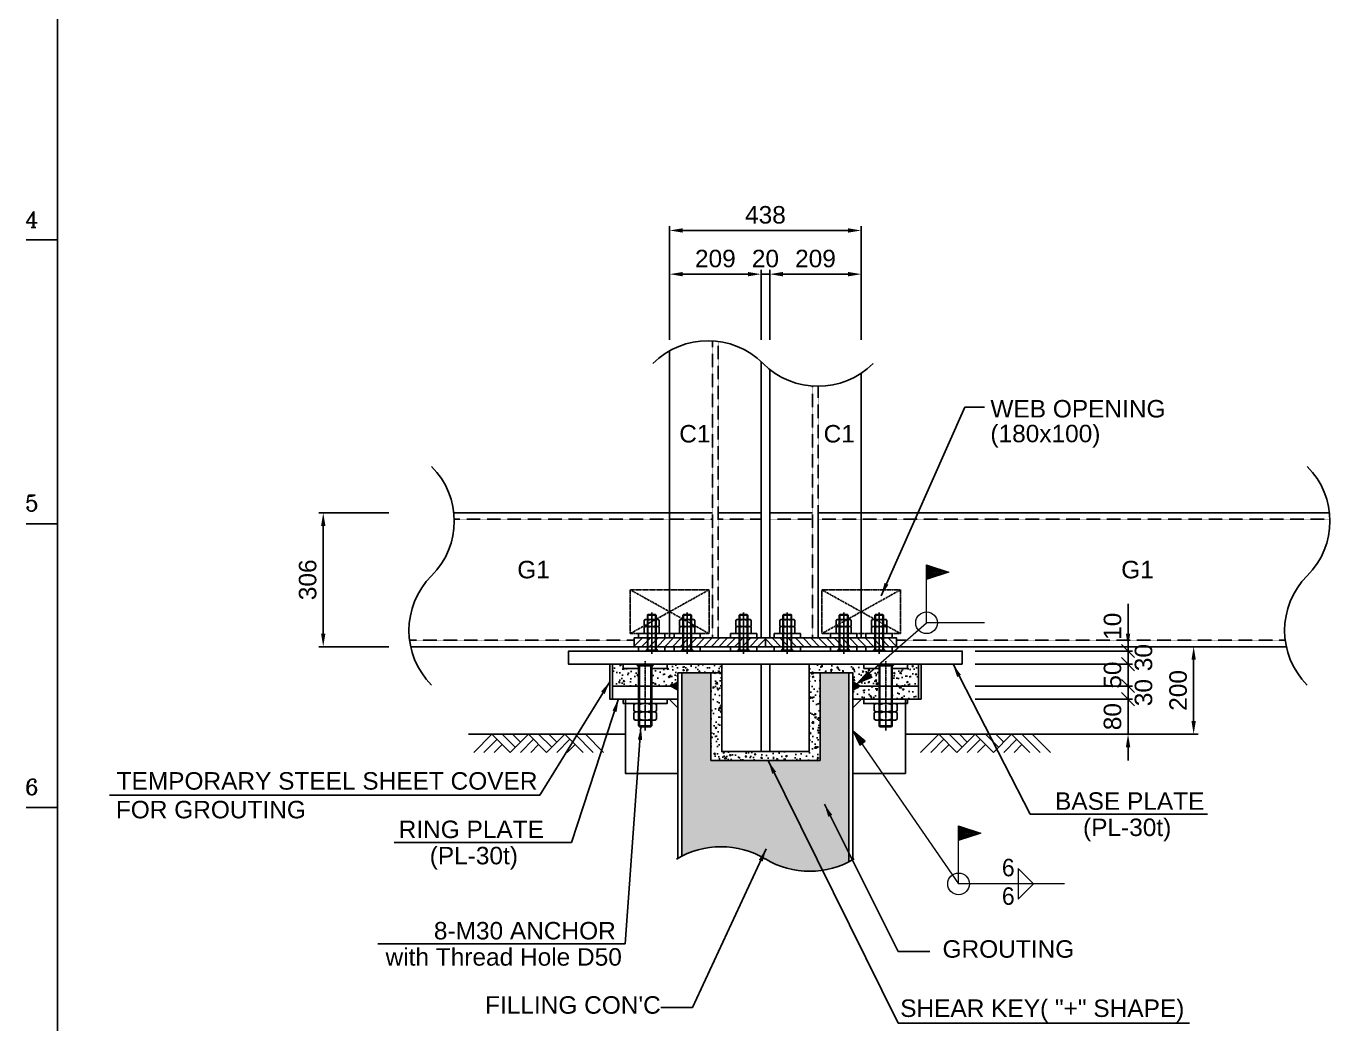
# Model space of a CAD drawing. Header units: millimetres. Extents: x 376548 to 485787, y -156716 to -17718.
# Drawn here: x 388996 to 391977, y -76785 to -74503 of the extents above; entities that cross this region are included whole.
import ezdxf
from ezdxf.enums import TextEntityAlignment as Align

# ---------------------------------------------------------------- set-up
doc = ezdxf.new("R2010")
doc.units = ezdxf.units.MM
doc.header["$LTSCALE"] = 2
doc.linetypes.add('CENTER', pattern=[2, 1.25, -0.25, 0.25, -0.25])
doc.linetypes.add('HIDDEN', pattern=[0.375, 0.25, -0.125])
doc.layers.get('Defpoints').update_dxf_attribs({"color": 250})
for name, color, linetype in [('C_CEN', 1, 'CENTER'), ('C_COLUMN-01', 2, 'Continuous'), ('C_GIRDER', 2, 'Continuous'), ('C_HAT', 253, 'Continuous'), ('C_TEXT_01', 2, 'Continuous'), ('CONC', 3, 'Continuous'), ('DIM', 1, 'Continuous'), ('DIM-SCALE', 7, 'Continuous'), ('PLATE', 2, 'Continuous'), ('TAN-TIT', 30, 'Continuous'), ('나사산', 1, 'Continuous'), ('중심선', 1, 'CENTER')]:
    doc.layers.add(name, color=color, linetype=linetype)
for name, color, linetype, lineweight in [('Level 1', 7, 'Continuous', 0), ('Level 3', 7, 'Continuous', 0), ('Level 6', 7, 'Continuous', 0), ('Level 7', 7, 'Continuous', 0)]:
    doc.layers.add(name, color=color, linetype=linetype, lineweight=lineweight)
doc.styles.add('Arial', font='arial.ttf')
doc.styles.add('COM', font='COMPLEX', dxfattribs={"height": 5})
doc.styles.add('돋움', font='')
doc.styles.get('돋움').set_extended_font_data('Dotum')
doc.dimstyles.new('일반도면_0010', dxfattribs={"dimtxt": 40, "dimasz": 30, "dimexe": 10, "dimexo": 50, "dimgap": 15, "dimtad": 1, "dimdec": 0, "dimzin": 0, "dimdsep": 46, "dimtxsty": 'Arial', "dimcen": -50, "dimclrd": 7, "dimclre": 7, "dimclrt": 2, "dimadec": 8, "dimazin": 0, "dimtfac": 1, "dimtdec": 0, "dimtix": 1, "dimtmove": 2, "dimatfit": 3, "dimfxl": 1, "dimtolj": 1, "dimtzin": 0, "dimarcsym": 0})

# ---------------------------------------------------------------- blocks, each defined once
blk = doc.blocks.new('*D117')
at = {"layer": 'Defpoints', "color": 0, "transparency": 16777216}
for p in [(389675.2, -75616.6), (389875.2, -75616.6), (389875.2, -75922.6)]:
    blk.add_point(p, dxfattribs=at)
at = {"layer": 'DIM-SCALE', "color": 7, "lineweight": -2, "transparency": 16777216}
for p, q in [((389825.2, -75616.6), (389665.2, -75616.6)), ((389675.2, -75892.6), (389675.2, -75646.6)), ((389825.2, -75922.6), (389665.2, -75922.6))]:
    blk.add_line(p, q, dxfattribs=at)
at = {"layer": 'DIM-SCALE', "color": 7, "transparency": 16777216}
for points in [[(389670.2, -75646.6), (389680.2, -75646.6), (389675.2, -75616.6)], [(389670.2, -75892.6), (389680.2, -75892.6), (389675.2, -75922.6)]]:
    blk.add_solid(points, dxfattribs=at)
at = {"layer": 'DIM-SCALE', "color": 2, "transparency": 16777216, "insert": (389639.7, -75769.6), "char_height": 40, "attachment_point": 5, "rotation": 90, "style": 'Arial'}
blk.add_mtext('\\A1;306', dxfattribs=at)
blk = doc.blocks.new('*D118')
at = {"layer": 'Defpoints', "color": 0, "transparency": 16777216}
for p in [(390676.4, -75070.5), (390467.4, -75270.5), (390676.4, -75270.5)]:
    blk.add_point(p, dxfattribs=at)
at = {"layer": 'DIM-SCALE', "color": 7, "lineweight": -2, "transparency": 16777216}
for p, q in [((390467.4, -75220.5), (390467.4, -75060.5)), ((390497.4, -75070.5), (390646.4, -75070.5)), ((390676.4, -75220.5), (390676.4, -75060.5))]:
    blk.add_line(p, q, dxfattribs=at)
at = {"layer": 'DIM-SCALE', "color": 7, "transparency": 16777216}
for points in [[(390497.4, -75065.5), (390497.4, -75075.5), (390467.4, -75070.5)], [(390646.4, -75065.5), (390646.4, -75075.5), (390676.4, -75070.5)]]:
    blk.add_solid(points, dxfattribs=at)
at = {"layer": 'DIM-SCALE', "color": 2, "transparency": 16777216, "insert": (390571.9, -75035), "char_height": 40, "attachment_point": 5, "style": 'Arial'}
blk.add_mtext('\\A1;209', dxfattribs=at)
blk = doc.blocks.new('*D119')
at = {"layer": 'Defpoints', "color": 0, "transparency": 16777216}
for p in [(390696.4, -75070.5), (390676.4, -75270.5), (390696.4, -75270.5)]:
    blk.add_point(p, dxfattribs=at)
at = {"layer": 'DIM-SCALE', "color": 7, "lineweight": -2, "transparency": 16777216}
for p, q in [((390646.4, -75070.5), (390616.4, -75070.5)), ((390676.4, -75220.5), (390676.4, -75060.5)), ((390676.4, -75070.5), (390696.4, -75070.5)), ((390696.4, -75220.5), (390696.4, -75060.5)), ((390726.4, -75070.5), (390756.4, -75070.5))]:
    blk.add_line(p, q, dxfattribs=at)
at = {"layer": 'DIM-SCALE', "color": 7, "transparency": 16777216}
for points in [[(390646.4, -75065.5), (390646.4, -75075.5), (390676.4, -75070.5)], [(390726.4, -75065.5), (390726.4, -75075.5), (390696.4, -75070.5)]]:
    blk.add_solid(points, dxfattribs=at)
at = {"layer": 'DIM-SCALE', "color": 2, "transparency": 16777216, "insert": (390686.4, -75035), "char_height": 40, "attachment_point": 5, "style": 'Arial'}
blk.add_mtext('\\A1;20', dxfattribs=at)
blk = doc.blocks.new('*D120')
at = {"layer": 'Defpoints', "color": 0, "transparency": 16777216}
for p in [(390905.4, -75070.5), (390696.4, -75270.5), (390905.4, -75270.5)]:
    blk.add_point(p, dxfattribs=at)
at = {"layer": 'DIM-SCALE', "color": 7, "lineweight": -2, "transparency": 16777216}
for p, q in [((390696.4, -75220.5), (390696.4, -75060.5)), ((390726.4, -75070.5), (390875.4, -75070.5)), ((390905.4, -75220.5), (390905.4, -75060.5))]:
    blk.add_line(p, q, dxfattribs=at)
at = {"layer": 'DIM-SCALE', "color": 7, "transparency": 16777216}
for points in [[(390726.4, -75065.5), (390726.4, -75075.5), (390696.4, -75070.5)], [(390875.4, -75065.5), (390875.4, -75075.5), (390905.4, -75070.5)]]:
    blk.add_solid(points, dxfattribs=at)
at = {"layer": 'DIM-SCALE', "color": 2, "transparency": 16777216, "insert": (390800.9, -75035), "char_height": 40, "attachment_point": 5, "style": 'Arial'}
blk.add_mtext('\\A1;209', dxfattribs=at)
blk = doc.blocks.new('*D121')
at = {"layer": 'Defpoints', "color": 0, "transparency": 16777216}
for p in [(390905.4, -74970.5), (390467.4, -75270.5), (390905.4, -75270.5)]:
    blk.add_point(p, dxfattribs=at)
at = {"layer": 'DIM-SCALE', "color": 7, "lineweight": -2, "transparency": 16777216}
for p, q in [((390467.4, -75220.5), (390467.4, -74960.5)), ((390497.4, -74970.5), (390875.4, -74970.5)), ((390905.4, -75220.5), (390905.4, -74960.5))]:
    blk.add_line(p, q, dxfattribs=at)
at = {"layer": 'DIM-SCALE', "color": 7, "transparency": 16777216}
for points in [[(390497.4, -74965.5), (390497.4, -74975.5), (390467.4, -74970.5)], [(390875.4, -74965.5), (390875.4, -74975.5), (390905.4, -74970.5)]]:
    blk.add_solid(points, dxfattribs=at)
at = {"layer": 'DIM-SCALE', "color": 2, "transparency": 16777216, "insert": (390686.4, -74935), "char_height": 40, "attachment_point": 5, "style": 'Arial'}
blk.add_mtext('\\A1;438', dxfattribs=at)
blk = doc.blocks.new('A$C25214C55')
at = {"layer": 'DIM'}
for p, q in [((223.5, -125), (348.5, 0)), ((294.2, -125), (419.2, 0)), ((364.9, -125), (489.9, 0)), ((473.5, -125), (419.2, -70.7)), ((544.2, -125), (454.5, -35.4)), ((614.9, -125), (489.9, 0)), ((544.2, -54.3), (598.5, 0)), ((579.5, -89.6), (669.2, 0)), ((614.9, -125), (739.9, 0)), ((723.5, -125), (669.2, -70.7)), ((794.2, -125), (704.5, -35.4)), ((864.9, -125), (739.9, 0)), ((794.2, -54.3), (848.5, 0)), ((829.5, -89.6), (919.2, 0)), ((864.9, -125), (989.9, 0)), ((973.5, -125), (919.2, -70.7)), ((1044.2, -125), (954.5, -35.4)), ((1114.9, -125), (989.9, 0))]:
    blk.add_line(p, q, dxfattribs=at)
blk = doc.blocks.new('_DatumFilled')
at = {"color": 0, "linetype": 'ByBlock'}
blk.add_solid([(0, 0.58), (-1, 0), (0, -0.58)], dxfattribs=at)
blk = doc.blocks.new('L6')
at = {"color": 2, "linetype": 'Continuous', "lineweight": 0, "flags": 128}
blk.add_lwpolyline([(0, 0), (-0.00516, 0.00113), (-0.00516, -0.00113), (0, 0), (-0.00502, 0.00092), (-0.00502, -0.00092), (-0.00057, 0), (-0.00488, 0.00071), (-0.00495, -0.00071), (-0.00113, 0), (-0.00474, 0.00057), (-0.00481, -0.00049), (-0.00191, 0), (-0.0046, 0.00035), (-0.00467, -0.00028), (-0.00262, 0.00007), (-0.00445, 0.00021), (-0.0046, -0.00014), (-0.00346, 0), (-0.00438, 0.00007)], dxfattribs=at)
blk = doc.blocks.new('_Oblique')
at = {"color": 0, "linetype": 'ByBlock', "lineweight": -2}
blk.add_line((-0.5, -0.5), (0.5, 0.5), dxfattribs=at)
blk = doc.blocks.new('*D122')
at = {"layer": 'Defpoints', "color": 0, "transparency": 16777216}
for p in [(391115.7, -75932.6), (391515.7, -75932.6), (391115.7, -75962.6)]:
    blk.add_point(p, dxfattribs=at)
at = {"layer": 'DIM-SCALE', "color": 7, "lineweight": -2, "transparency": 16777216}
for p, q in [((391515.7, -75932.6), (391515.7, -75902.6)), ((391165.7, -75932.6), (391525.7, -75932.6)), ((391515.7, -75962.6), (391515.7, -75932.6)), ((391165.7, -75962.6), (391525.7, -75962.6)), ((391515.7, -75962.6), (391515.7, -75992.6))]:
    blk.add_line(p, q, dxfattribs=at)
at = {"layer": 'DIM-SCALE', "color": 7, "lineweight": -2, "transparency": 16777216, "xscale": 30, "yscale": 30, "zscale": 30}
for p, rotation in [((391515.7, -75932.6), 270), ((391515.7, -75962.6), 90)]:
    blk.add_blockref('_Oblique', p, dxfattribs=dict(at, rotation=rotation))
at = {"layer": 'DIM-SCALE', "color": 2, "transparency": 16777216, "char_height": 40, "attachment_point": 5, "rotation": 90, "style": 'Arial'}
for s, insert in [('\\A1;30', (391551.2, -75947.6)), ('\\A1;', (391480.7, -75947.6))]:
    blk.add_mtext(s, dxfattribs=dict(at, insert=insert))
blk = doc.blocks.new('*D123')
at = {"layer": 'Defpoints', "color": 0, "transparency": 16777216}
for p in [(391115.7, -76012.6), (391515.7, -76012.6), (391115.7, -76042.6)]:
    blk.add_point(p, dxfattribs=at)
at = {"layer": 'DIM-SCALE', "color": 7, "lineweight": -2, "transparency": 16777216}
for p, q in [((391515.7, -76012.6), (391515.7, -75982.6)), ((391165.7, -76012.6), (391525.7, -76012.6)), ((391515.7, -76042.6), (391515.7, -76012.6)), ((391165.7, -76042.6), (391525.7, -76042.6)), ((391515.7, -76042.6), (391515.7, -76072.6))]:
    blk.add_line(p, q, dxfattribs=at)
at = {"layer": 'DIM-SCALE', "color": 7, "lineweight": -2, "transparency": 16777216, "xscale": 30, "yscale": 30, "zscale": 30}
for p, rotation in [((391515.7, -76012.6), 270), ((391515.7, -76042.6), 90)]:
    blk.add_blockref('_Oblique', p, dxfattribs=dict(at, rotation=rotation))
at = {"layer": 'DIM-SCALE', "color": 2, "transparency": 16777216, "char_height": 40, "attachment_point": 5, "rotation": 90, "style": 'Arial'}
for s, insert in [('\\A1;30', (391551.2, -76027.6)), ('\\A1;', (391480.7, -76027.6))]:
    blk.add_mtext(s, dxfattribs=dict(at, insert=insert))
blk = doc.blocks.new('*D124')
at = {"layer": 'Defpoints', "color": 0, "transparency": 16777216}
for p in [(391115.7, -76042.6), (391115.7, -76122.6), (391515.7, -76122.6)]:
    blk.add_point(p, dxfattribs=at)
at = {"layer": 'DIM-SCALE', "color": 7, "lineweight": -2, "transparency": 16777216}
for p, q in [((391515.7, -76042.6), (391515.7, -76012.6)), ((391165.7, -76042.6), (391525.7, -76042.6)), ((391515.7, -76042.6), (391515.7, -76122.6)), ((391165.7, -76122.6), (391525.7, -76122.6)), ((391515.7, -76152.6), (391515.7, -76182.6))]:
    blk.add_line(p, q, dxfattribs=at)
at = {"layer": 'DIM-SCALE', "color": 7, "transparency": 16777216}
blk.add_solid([(391510.7, -76152.6), (391520.7, -76152.6), (391515.7, -76122.6)], dxfattribs=at)
at = {"layer": 'DIM-SCALE', "color": 7, "lineweight": -2, "transparency": 16777216, "xscale": 30, "yscale": 30, "zscale": 30, "rotation": 270}
blk.add_blockref('_Oblique', (391515.7, -76042.6), dxfattribs=at)
at = {"layer": 'DIM-SCALE', "color": 2, "transparency": 16777216, "insert": (391480.3, -76082.6), "char_height": 40, "attachment_point": 5, "rotation": 90, "style": 'Arial'}
blk.add_mtext('\\A1;80', dxfattribs=at)
blk = doc.blocks.new('*D125')
at = {"layer": 'Defpoints', "color": 0, "transparency": 16777216}
for p in [(391115.7, -75922.6), (391115.7, -75932.6), (391515.7, -75932.6)]:
    blk.add_point(p, dxfattribs=at)
at = {"layer": 'DIM-SCALE', "color": 7, "lineweight": -2, "transparency": 16777216}
for p, q in [((391515.7, -75892.6), (391515.7, -75862.6)), ((391165.7, -75922.6), (391525.7, -75922.6)), ((391165.7, -75932.6), (391525.7, -75932.6)), ((391515.7, -75922.6), (391515.7, -75932.6)), ((391515.7, -75932.6), (391515.7, -75962.6))]:
    blk.add_line(p, q, dxfattribs=at)
at = {"layer": 'DIM-SCALE', "color": 7, "transparency": 16777216}
blk.add_solid([(391510.7, -75892.6), (391520.7, -75892.6), (391515.7, -75922.6)], dxfattribs=at)
at = {"layer": 'DIM-SCALE', "color": 7, "lineweight": -2, "transparency": 16777216, "xscale": 30, "yscale": 30, "zscale": 30, "rotation": 90}
blk.add_blockref('_Oblique', (391515.7, -75932.6), dxfattribs=at)
at = {"layer": 'DIM-SCALE', "color": 2, "transparency": 16777216, "insert": (391480.3, -75875.9), "char_height": 40, "attachment_point": 5, "rotation": 90, "style": 'Arial'}
blk.add_mtext('\\A1;10', dxfattribs=at)
blk = doc.blocks.new('*D126')
at = {"layer": 'Defpoints', "color": 0, "transparency": 16777216}
for p in [(391115.7, -75962.6), (391115.7, -76012.6), (391515.7, -76012.6)]:
    blk.add_point(p, dxfattribs=at)
at = {"layer": 'DIM-SCALE', "color": 7, "lineweight": -2, "transparency": 16777216}
for p, q in [((391515.7, -75962.6), (391515.7, -75932.6)), ((391165.7, -75962.6), (391525.7, -75962.6)), ((391515.7, -75962.6), (391515.7, -76012.6)), ((391165.7, -76012.6), (391525.7, -76012.6)), ((391515.7, -76012.6), (391515.7, -76042.6))]:
    blk.add_line(p, q, dxfattribs=at)
at = {"layer": 'DIM-SCALE', "color": 7, "lineweight": -2, "transparency": 16777216, "xscale": 30, "yscale": 30, "zscale": 30}
for p, rotation in [((391515.7, -75962.6), 270), ((391515.7, -76012.6), 90)]:
    blk.add_blockref('_Oblique', p, dxfattribs=dict(at, rotation=rotation))
at = {"layer": 'DIM-SCALE', "color": 2, "transparency": 16777216, "insert": (391480.3, -75987.6), "char_height": 40, "attachment_point": 5, "rotation": 90, "style": 'Arial'}
blk.add_mtext('\\A1;50', dxfattribs=at)
blk = doc.blocks.new('*D127')
at = {"layer": 'Defpoints', "color": 0, "transparency": 16777216}
for p in [(391136.4, -75922.6), (391665.7, -75922.6), (391165.7, -76122.6)]:
    blk.add_point(p, dxfattribs=at)
at = {"layer": 'DIM-SCALE', "color": 7, "lineweight": -2, "transparency": 16777216}
for p, q in [((391186.4, -75922.6), (391675.7, -75922.6)), ((391665.7, -76092.6), (391665.7, -75952.6)), ((391215.7, -76122.6), (391675.7, -76122.6))]:
    blk.add_line(p, q, dxfattribs=at)
at = {"layer": 'DIM-SCALE', "color": 7, "transparency": 16777216}
for points in [[(391660.7, -75952.6), (391670.7, -75952.6), (391665.7, -75922.6)], [(391660.7, -76092.6), (391670.7, -76092.6), (391665.7, -76122.6)]]:
    blk.add_solid(points, dxfattribs=at)
at = {"layer": 'DIM-SCALE', "color": 2, "transparency": 16777216, "insert": (391630.3, -76022.6), "char_height": 40, "attachment_point": 5, "rotation": 90, "style": 'Arial'}
blk.add_mtext('\\A1;200', dxfattribs=at)
blk = doc.blocks.new('BOLT1')
for p, q in [((-17.3, -17.7), (-15, -16.4)), ((-17.3, -17.7), (-17.3, -31)), ((-15, -16.4), (15, -16.4)), ((-8.6, -5), (-10, -6.4)), ((10, -6.4), (-10, -6.4)), ((-10, -6.4), (-10, -86)), ((-8.7, -17.7), (-8.7, -31)), ((8.6, -5), (-8.6, -5)), ((10, -6.4), (8.6, -5)), ((8.7, -17.7), (8.7, -31)), ((10, -86), (10, -6.4)), ((15, -16.4), (17.3, -17.7)), ((17.3, -17.7), (17.3, -31)), ((-17.3, -31), (-15, -32.4)), ((-17.3, -33.7), (-15, -32.4)), ((-17.3, -33.7), (-17.3, -47)), ((-17.3, -47), (-15, -48.4)), ((-15, -32.4), (15, -32.4)), ((-15, -32.4), (15, -32.4)), ((-15, -48.4), (15, -48.4)), ((-8.7, -33.7), (-8.7, -47)), ((8.7, -33.7), (8.7, -47)), ((15, -32.4), (17.3, -31)), ((15, -32.4), (17.3, -33.7)), ((15, -48.4), (17.3, -47)), ((17.3, -33.7), (17.3, -47)), ((10, -86), (-10, -86)), ((-8.6, -88.4), (-10, -86)), ((8.6, -88.4), (-8.6, -88.4)), ((10, -86), (8.6, -88.4))]:
    blk.add_line(p, q)
at = {"color": 1}
for points in [[(-30, -48.4), (30, -48.4), (30, -58.4), (-30, -58.4)], [(-30, -78.4), (-10, -78.4), (-10, -83.4), (-15, -88.4), (-30, -88.4)], [(30, -78.4), (10, -78.4), (10, -83.4), (15, -88.4), (30, -88.4)]]:
    blk.add_lwpolyline(points, close=True, dxfattribs=at)
for centre, radius, start, end in [((-13, -24), 7.66, 55.591, 124.409), ((0.2, -46.3), 30, 90.4002, 107.1986), ((-0.2, -46.3), 30, 72.8014, 89.5998), ((13, -24), 7.66, 55.591, 124.409), ((-13, -24.7), 7.66, 235.591, 304.409), ((-13, -40), 7.66, 55.591, 124.409), ((-13, -40.7), 7.66, 235.591, 304.409), ((0.2, -2.4), 30, 252.8014, 269.5998), ((0.2, -62.3), 30, 90.4002, 107.1986), ((0.2, -18.4), 30, 252.8014, 269.5998), ((-0.2, -2.4), 30, 270.4002, 287.1986), ((-0.2, -62.3), 30, 72.8014, 89.5998), ((-0.2, -18.4), 30, 270.4002, 287.1986), ((13, -24.7), 7.66, 235.591, 304.409), ((13, -40), 7.66, 55.591, 124.409), ((13, -40.7), 7.66, 235.591, 304.409)]:
    blk.add_arc(centre, radius, start, end)
at = {"layer": '나사산'}
for p, q in [((-8.6, -5), (-8.6, -88.4)), ((8.6, -5), (8.6, -88.4))]:
    blk.add_line(p, q, dxfattribs=at)
at = {"layer": '중심선'}
for p, q in [((0, -94.4), (0, 0)), ((0, -17.4), (0, -93))]:
    blk.add_line(p, q, dxfattribs=at)
blk = doc.blocks.new('BOLT2')
for p, q in [((-15, 148), (-13, 151.5)), ((-13, 151.5), (13, 151.5)), ((13, 151.5), (15, 148)), ((-15, 148), (-15, 10.5)), ((-15, 148), (15, 148)), ((15, 10.5), (15, 148)), ((-22.5, 61.5), (-26, 59.5)), ((22.5, 61.5), (-22.5, 61.5)), ((26, 59.5), (22.5, 61.5)), ((-26, 44.5), (-26, 59.5)), ((-22.5, 42.5), (-26, 44.5)), ((-22.5, 42.5), (-26, 40.5)), ((-26, 25.5), (-26, 40.5)), ((22.5, 42.5), (-22.5, 42.5)), ((22.5, 42.5), (-22.5, 42.5)), ((-13, 44.5), (-13, 59.5)), ((-13, 25.5), (-13, 40.5)), ((13, 44.5), (13, 59.5)), ((13, 25.5), (13, 40.5)), ((26, 44.5), (22.5, 42.5)), ((26, 40.5), (22.5, 42.5)), ((26, 44.5), (26, 59.5)), ((26, 25.5), (26, 40.5)), ((-22.5, 23.5), (-26, 25.5)), ((22.5, 23.5), (-22.5, 23.5)), ((-15, 10.5), (15, 10.5)), ((-15, 10.5), (-13, 8.5)), ((-13, 8.5), (13, 8.5)), ((13, 8.5), (15, 10.5)), ((26, 25.5), (22.5, 23.5))]:
    blk.add_line(p, q)
at = {"color": 1}
for points in [[(-50, 141.5), (-15, 141.5), (-15, 146.5), (-20, 151.5), (-50, 151.5)], [(50, 141.5), (15, 141.5), (15, 146.5), (20, 151.5), (50, 151.5)], [(-50, 61.5), (50, 61.5), (50, 71.5), (-50, 71.5)]]:
    blk.add_lwpolyline(points, close=True, dxfattribs=at)
for centre, radius, start, end in [((-19.5, 50), 11.5, 55.591, 124.409), ((0.3, 16.5), 45, 90.4002, 107.1986), ((-0.3, 16.5), 45, 72.8014, 89.5998), ((19.5, 50), 11.5, 55.591, 124.409), ((-19.5, 54), 11.5, 235.591, 304.409), ((-19.5, 31), 11.5, 55.591, 124.409), ((0.3, 87.5), 45, 252.8014, 269.5998), ((0.3, -2.5), 45, 90.4002, 107.1986), ((-0.3, 87.5), 45, 270.4002, 287.1986), ((-0.3, -2.5), 45, 72.8014, 89.5998), ((19.5, 54), 11.5, 235.591, 304.409), ((19.5, 31), 11.5, 55.591, 124.409), ((-19.5, 35), 11.5, 235.591, 304.409), ((0.3, 68.5), 45, 252.8014, 269.5998), ((-0.3, 68.5), 45, 270.4002, 287.1986), ((19.5, 35), 11.5, 235.591, 304.409)]:
    blk.add_arc(centre, radius, start, end)
at = {"layer": '나사산'}
for p, q in [((-13, 8.5), (-13, 151.5)), ((13, 8.5), (13, 151.5))]:
    blk.add_line(p, q, dxfattribs=at)
at = {"layer": '중심선'}
blk.add_line((0, 0), (0, 158.5), dxfattribs=at)
blk = doc.blocks.new('BORDER')
at = {"layer": 'TAN-TIT'}
for p, q in [((497.7, 16468), (497.7, 352)), ((497.7, 11276.6), (353.4, 11276.6)), ((497.7, 9978.7), (353.4, 9978.7)), ((497.7, 8680.8), (353.4, 8680.8))]:
    blk.add_line(p, q, dxfattribs=at)
at = {"layer": 'TAN-TIT', "style": 'COM'}
for s, p in [('4', (411.1, 11334.2)), ('5', (411.1, 10036.4)), ('6', (411.1, 8738.5))]:
    blk.add_text(s, height=72.1, dxfattribs=at).set_placement(p, align=Align.RIGHT)

msp = doc.modelspace()

# ---------------------------------------------------------------- hatches: boundary and pattern name
msp.add_hatch(color=9).paths.add_polyline_path([(390877.4, -75982.6), (390811.4, -75982.6), (390811.4, -76182.6), (390561.4, -76182.6), (390561.4, -75982.6), (390495.4, -75982.6), (390495.4, -76401.6, -0.257582), (390686.4, -76408.2, 0.257582), (390877.4, -76414.8)])
at = {"layer": 'C_GIRDER'}
h = msp.add_hatch(dxfattribs=at)
h.set_pattern_fill('AR-CONC', color=256, scale=5, style=0)
h.set_pattern_definition([(50, (0, 0), (35.8630091, -3.1376067), [3.75, -41.25]), (355, (0, 0), (-6.9375667, 37.6096067), [3, -33]), (100.4514, (2.99, -0.26), (28.925469, 34.471977), [3.1870095, -35.0571056]), (46.1842, (0, 10), (53.3620524, -8.2759507), [5.625, -61.875]), (96.6356, (4.447, 9.31), (46.733135, 48.7058935), [4.7805144, -52.58565]), (351.1842, (0, 10), (46.733097, 48.70593), [4.5, -49.5]), (21, (5, 7.5), (29.8453526, -20.1309445), [3.75, -41.25]), (326, (5, 7.5), (12.1657666, 36.2575023), [3, -33]), (71.4514, (7.487, 5.822), (42.0111314, 16.1265248), [3.1870095, -35.0571056]), (37.5, (0, 0), (0.60799277, 16.6446927), [0, -32.6, 0, -33.5, 0, -33.125]), (7.5, (0, 0), (13.1534769, 19.7205856), [0, -19.1, 0, -31.85, 0, -12.625]), (327.5, (-11.15, 0), (26.6911218, -1.1277436), [0, -12.5, 0, -39, 0, -51.75]), (317.5, (-16.15, 0), (29.1593085, 5.0052491), [0, -16.25, 0, -25.9, 0, -36.75])])
h.paths.add_polyline_path([(390396.4, -75972.6), (390361.4, -75972.6), (390361.4, -75962.6), (390336.4, -75962.6), (390336.4, -76012.6), (390396.4, -76012.6)])
h.paths.add_polyline_path([(390486.4, -75982.6), (390495.4, -75982.6), (390586.4, -75982.6), (390586.4, -75962.6), (390461.4, -75962.6), (390461.4, -75972.6), (390426.4, -75972.6), (390426.4, -76012.6), (390486.4, -76012.6)])
h.paths.add_polyline_path([(390935.5, -75972.6), (390911.4, -75972.6), (390911.4, -75962.6), (390786.4, -75962.6), (390786.4, -75982.6), (390877.4, -75982.6), (390886.4, -75982.6), (390886.4, -76012.6), (390946.4, -76012.6), (390946.4, -75972.6), (390935.5, -75972.6), (390922.9, -75983.6), (390929.5, -75993), (390896.4, -76006.9), (390920.7, -75980.4), (390922.9, -75983.6)])
h.paths.add_polyline_path([(391036.4, -75962.6), (391011.4, -75962.6), (391011.4, -75972.6), (390976.4, -75972.6), (390976.4, -76012.6), (391036.4, -76012.6)])
h.paths.add_polyline_path([(390946.4, -76012.6), (390886.4, -76012.6), (390886.4, -76042.6), (390946.4, -76042.6)])
h.paths.add_polyline_path([(391036.4, -76012.6), (390976.4, -76012.6), (390976.4, -76042.6), (391011.4, -76042.6), (391036.4, -76042.6)])
h.paths.add_polyline_path([(390586.4, -75982.6), (390561.4, -75982.6), (390561.4, -76182.6), (390811.4, -76182.6), (390811.4, -75982.6), (390786.4, -75982.6), (390786.4, -76162.6), (390586.4, -76162.6)])
at = {"layer": 'C_HAT'}
h = msp.add_hatch(dxfattribs=at)
h.set_pattern_fill('ANSI31', color=256, scale=100, style=0)
h.set_pattern_definition([(45, (-183988.761, -54064.473), (-8.83883476, 8.83883476), [])])
h.paths.add_polyline_path([(390686.4, -75902.6), (390386.4, -75902.6), (390386.4, -75922.6), (390686.4, -75922.6)])
h = msp.add_hatch(dxfattribs=at)
h.set_pattern_fill('ANSI31', color=256, scale=100, style=0)
h.set_pattern_definition([(135, (965361.481, -54064.473), (8.83883476, 8.83883476), [])])
h.paths.add_polyline_path([(390686.4, -75902.6), (390986.4, -75902.6), (390986.4, -75922.6), (390686.4, -75922.6)])

# ---------------------------------------------------------------- linework, layer by layer
at = {"color": 253}
for p, q in [((390007.6, -76122.6), (390366.4, -76122.6)), ((391006.4, -76122.6), (391453.5, -76122.6))]:
    msp.add_line(p, q, dxfattribs=at)
at = {"color": 6}
for points in [[(390366.4, -76042.6), (390466.4, -76042.6), (390486.4, -76062.6), (390486.4, -76212.6), (390366.4, -76212.6)], [(391006.4, -76042.6), (390906.4, -76042.6), (390886.4, -76062.6), (390886.4, -76212.6), (391006.4, -76212.6)]]:
    msp.add_lwpolyline(points, close=True, dxfattribs=at)
at = {"layer": 'C_CEN'}
for p, q in [((390557.4, -75792.6), (390377.4, -75892.6)), ((390377.4, -75792.6), (390557.4, -75892.6)), ((390815.4, -75792.6), (390995.4, -75892.6)), ((390995.4, -75792.6), (390815.4, -75892.6))]:
    msp.add_line(p, q, dxfattribs=at)
for points in [[(390557.4, -75792.6), (390377.4, -75792.6), (390377.4, -75892.6), (390557.4, -75892.6)], [(390815.4, -75792.6), (390995.4, -75792.6), (390995.4, -75892.6), (390815.4, -75892.6)]]:
    msp.add_lwpolyline(points, close=True, dxfattribs=at)
at = {"layer": 'C_CEN', "linetype": 'Continuous'}
for centre, radius, start, end in [((390555.1, -75400.7), 177.9, 45, 135), ((390806.8, -75149.1), 177.9, 225, 315), ((389798, -75635.4), 176.8, 315, 45), ((391800.6, -75635.4), 176.8, 315, 45), ((390048, -75885.4), 176.8, 135, 225), ((392050.6, -75885.4), 176.8, 135, 225), ((390584.9, -76578), 197.8, 59.1258, 120.8742), ((390787.9, -76238.4), 197.8, 239.1258, 300.8742)]:
    msp.add_arc(centre, radius, start, end, dxfattribs=at)
at = {"layer": 'C_COLUMN-01'}
for p, q in [((390467.4, -75245.9), (390467.4, -75902.6)), ((390676.4, -75270.5), (390676.4, -75902.6)), ((390696.4, -75288.6), (390696.4, -75902.6)), ((390905.4, -75297.2), (390905.4, -75902.6))]:
    msp.add_line(p, q, dxfattribs=at)
at = {"layer": 'C_GIRDER', "linetype": 'HIDDEN'}
for p, q in [((390565.4, -75223.1), (390565.4, -75902.6)), ((390578.4, -75224.3), (390578.4, -75902.6)), ((390794.4, -75326.6), (390794.4, -75902.6)), ((390807.4, -75327), (390807.4, -75902.6)), ((389974.7, -75631.2), (390565.4, -75631.2)), ((390578.4, -75631.2), (390676.4, -75631.2)), ((390794.4, -75631.2), (390696.4, -75631.2)), ((391977.3, -75631.2), (390807.4, -75631.2)), ((389872.6, -75908), (390386.4, -75908)), ((390986.4, -75908), (391875.2, -75908))]:
    msp.add_line(p, q, dxfattribs=at)
at = {"layer": 'C_GIRDER'}
for p, q in [((390565.4, -75616.6), (389973.7, -75616.6)), ((390676.4, -75616.6), (390578.4, -75616.6)), ((390696.4, -75616.6), (390794.4, -75616.6)), ((390807.4, -75902.6), (390807.4, -75616.6)), ((390807.4, -75616.6), (391976.3, -75616.6)), ((390686.4, -75902.6), (390686.4, -75922.6)), ((390561.4, -76182.6), (390561.4, -75982.6)), ((390811.4, -75982.6), (390811.4, -76182.6)), ((390811.4, -76182.6), (390561.4, -76182.6))]:
    msp.add_line(p, q, dxfattribs=at)
for points in [[(390386.4, -75922.6), (390986.4, -75922.6), (390986.4, -75902.6), (390386.4, -75902.6)], [(390330.4, -75962.6), (390336.4, -75962.6), (390336.4, -76042.6), (390330.4, -76042.6)], [(390586.4, -75962.6), (390786.4, -75962.6), (390786.4, -76162.6), (390586.4, -76162.6)], [(390676.4, -75962.6), (390696.4, -75962.6), (390696.4, -76162.6), (390676.4, -76162.6)], [(391042.4, -75962.6), (391036.4, -75962.6), (391036.4, -76042.6), (391042.4, -76042.6)]]:
    msp.add_lwpolyline(points, close=True, dxfattribs=at)
for points in [[(389875.2, -75922.6), (390454.4, -75922.6)], [(391877.8, -75922.6), (390986.4, -75922.6)]]:
    msp.add_lwpolyline(points, dxfattribs=at)
at = {"layer": 'CONC', "color": 8}
for points in [[(390495.4, -76401.6), (390495.4, -75982.6), (390586.4, -75982.6)], [(390786.4, -75982.6), (390877.4, -75982.6), (390877.4, -76414.8)]]:
    msp.add_lwpolyline(points, dxfattribs=at)
at = {"layer": 'DIM-SCALE'}
msp.add_line((391515.7, -75922.6), (391515.7, -75824.2), dxfattribs=at)
at = {"layer": 'Level 3', "color": 0, "linetype": 'Continuous', "lineweight": 0}
for p, q in [((391055, -75868), (391055, -75735)), ((391055, -75769), (391055, -75735)), ((391055, -75735), (391106.1, -75752)), ((391106.1, -75752), (391055, -75769)), ((391055.9, -75736.5), (391055.8, -75767.8)), ((391055.8, -75767.8), (391102.4, -75752.4)), ((391103.8, -75752.2), (391055.9, -75736.5)), ((391102.4, -75752.4), (391056.7, -75738)), ((391056.7, -75738), (391056.7, -75766.2)), ((391056.7, -75766.2), (391098.9, -75752)), ((391098.9, -75752), (391057.9, -75739.2)), ((391057.9, -75739.2), (391057.9, -75763.9)), ((391057.9, -75763.9), (391096, -75752.2)), ((391096, -75752.2), (391059.1, -75740.6)), ((391059.1, -75740.6), (391059.1, -75762.3)), ((391059.1, -75762.3), (391092.5, -75752.4)), ((391060.8, -75742.5), (391060.2, -75760)), ((391060.2, -75760), (391088.6, -75752.2)), ((391092.5, -75752.4), (391060.8, -75742.5)), ((391088.6, -75752.2), (391061.8, -75743.9)), ((391061.8, -75743.9), (391062, -75757.7)), ((391062, -75757.7), (391084.7, -75752.2)), ((391084.7, -75752.2), (391063, -75745.6)), ((391063, -75745.6), (391063.5, -75755.9)), ((391063.5, -75755.9), (391079.9, -75752)), ((391079.9, -75752), (391064.1, -75747.5)), ((391064.1, -75747.5), (391064.1, -75754.1)), ((391064.1, -75754.1), (391075.4, -75751.8)), ((391065.7, -75748.9), (391065.1, -75752.2)), ((391065.1, -75752.2), (391069.9, -75751.8)), ((391075.4, -75751.8), (391065.7, -75748.9)), ((391069.9, -75751.8), (391066.8, -75750.7))]:
    msp.add_line(p, q, dxfattribs=at)
at = {"layer": 'Level 3', "color": 7, "linetype": 'Continuous', "lineweight": 0}
for p, q in [((390896.4, -76006.9), (391055, -75868)), ((391187.5, -75868), (391055, -75868)), ((390887.4, -76115.5), (391128.2, -76465.1)), ((391128.2, -76465.1), (391128.2, -76332.1)), ((391370.6, -76465.1), (391128.2, -76465.1))]:
    msp.add_line(p, q, dxfattribs=at)
at = {"layer": 'Level 3', "color": 7, "linetype": 'Continuous', "lineweight": 0, "flags": 128}
msp.add_lwpolyline([(391128.2, -76332.1), (391179.3, -76349.1), (391128.2, -76366.2), (391128.2, -76332.1)], dxfattribs=at)
at = {"layer": 'Level 3', "color": 7, "linetype": 'Continuous', "lineweight": 13, "flags": 128}
msp.add_lwpolyline([(391177, -76349.4), (391129.1, -76333.6), (391129, -76364.9), (391175.6, -76349.6), (391129.9, -76335.2), (391129.9, -76363.3), (391172.1, -76349.2), (391131.1, -76336.4), (391131.1, -76361), (391169.2, -76349.4), (391132.3, -76337.7), (391132.3, -76359.5), (391165.7, -76349.6), (391134, -76339.6), (391133.4, -76357.1), (391161.8, -76349.4), (391135, -76341), (391135.2, -76354.8), (391157.9, -76349.4), (391136.2, -76342.8), (391136.7, -76353.1), (391153.1, -76349.2), (391137.3, -76344.7), (391137.3, -76351.3), (391148.6, -76349), (391138.9, -76346.1), (391138.3, -76349.4), (391143.1, -76349), (391140, -76347.8)], dxfattribs=at)
at = {"layer": 'Level 3', "color": 7, "linetype": 'Continuous', "lineweight": 0}
for centre in [(391055, -75868), (391128.2, -76465.1)]:
    msp.add_circle(centre, 24.8, dxfattribs=at)
at = {"layer": 'Level 7', "color": 7, "linetype": 'Continuous', "lineweight": 0}
for p, q in [((391264.4, -76430.1), (391264.4, -76465.1)), ((391299.4, -76465.1), (391264.4, -76430.1)), ((391264.4, -76500.1), (391299.4, -76465.1)), ((391264.4, -76465.1), (391264.4, -76500.1))]:
    msp.add_line(p, q, dxfattribs=at)
at = {"layer": 'PLATE'}
for points in [[(391136.4, -75962.6), (391136.4, -75932.6), (390236.4, -75932.6), (390236.4, -75962.6)], [(390486.4, -76012.6), (390486.4, -76042.6), (390336.4, -76042.6), (390336.4, -76012.6)], [(390886.4, -76012.6), (390886.4, -76042.6), (391036.4, -76042.6), (391036.4, -76012.6)]]:
    msp.add_lwpolyline(points, close=True, dxfattribs=at)
for points in [[(390486.4, -76406.4), (390486.4, -75982.6), (390495.4, -75982.6), (390495.4, -76401.6)], [(390886.4, -76409.9), (390886.4, -75982.6), (390877.4, -75982.6), (390877.4, -76414.8)]]:
    msp.add_lwpolyline(points, dxfattribs=at)

# ---------------------------------------------------------------- block references
at = {"xscale": 0.5, "yscale": 0.5, "zscale": 0.5}
msp.add_blockref('BORDER', (388818.9, -80630.6), dxfattribs=at)
for name, p in [('BOLT1', (390426.4, -75844.3)), ('BOLT1', (390507.4, -75844.3)), ('BOLT1', (390636.4, -75844.3)), ('BOLT1', (390736.4, -75844.3)), ('BOLT1', (390865.4, -75844.3)), ('BOLT1', (390946.4, -75844.3)), ('BOLT2', (390411.4, -76114.1))]:
    msp.add_blockref(name, p)
at = {"xscale": -1}
msp.add_blockref('BOLT2', (390961.4, -76114.1), dxfattribs=at)
at = {"color": 1, "yscale": 20, "zscale": 20}
for p, xscale in [((390486.4, -76012.6), 20), ((390886.4, -76012.6), -20)]:
    msp.add_blockref('_DatumFilled', p, dxfattribs=dict(at, xscale=xscale))
at = {"layer": 'CONC', "xscale": -0.333333333334546, "yscale": 0.333333333334546, "zscale": 0.333333333334546}
for p in [(390390.9, -76122.6), (391412.8, -76122.6)]:
    msp.add_blockref('A$C25214C55', p, dxfattribs=at)
at = {"layer": 'Level 3', "color": 7, "linetype": 'Continuous', "lineweight": 0, "xscale": -6805.951304349971, "yscale": -6805.951304349971, "zscale": 125.0358484779168, "rotation": 307.001074922109}
msp.add_blockref('L6', (390887.4, -76115.5), dxfattribs=at)
at = {"layer": 'Level 6', "color": 7, "linetype": 'Continuous', "lineweight": 0, "xscale": -6805.500000000001, "yscale": 6805.499999999999, "zscale": 125, "rotation": 35.12358396567299}
msp.add_blockref('L6', (390896.4, -76006.9), dxfattribs=at)

# ---------------------------------------------------------------- texts
at = {"layer": 'C_TEXT_01', "style": 'Arial'}
for s, p in [('WEB OPENING', (391200.9, -75398.3)), ('C1', (390489.3, -75455.5)), ('C1', (390819.5, -75455.5)), ('(180x100)', (391200.9, -75455)), ('G1', (390118.9, -75766.2)), ('G1', (391500.1, -75766.2))]:
    msp.add_text(s, height=40, dxfattribs=at).set_placement(p)
for s, p in [('TEMPORARY STEEL SHEET COVER', (389683.9, -76229.6)), ('BASE PLATE', (391519.5, -76275.7)), ('FOR GROUTING', (389418.2, -76295.2)), ('RING PLATE', (390013.8, -76340.4)), ('(PL-30t)', (391513.7, -76335.7)), ('(PL-30t)', (390019.6, -76400.4)), ('8-M30 ANCHOR', (390136.2, -76572.2)), ('with Thread Hole D50', (390087.9, -76632.2))]:
    msp.add_text(s, height=40, dxfattribs=at).set_placement(p, align=Align.MIDDLE_CENTER)
for s, p in [('GROUTING', (391392.5, -76614)), ("FILLING CON'C", (390447.1, -76742.1)), ('SHEAR KEY( "+" SHAPE)', (391644.4, -76749.5))]:
    msp.add_text(s, height=40, dxfattribs=at).set_placement(p, align=Align.MIDDLE_RIGHT)
at = {"layer": 'Level 1', "color": 2, "linetype": 'Continuous', "lineweight": 13, "style": '돋움'}
for p in [(391227.2, -76447.8), (391227.2, -76513)]:
    msp.add_text('6', height=40, dxfattribs=at).set_placement(p)

# ---------------------------------------------------------------- dimensions: what is measured, and where the dimension line sits
at = {"layer": 'DIM-SCALE'}
for base, p1, p2, picture, middle in [((390905.4, -74970.5), (390467.4, -75270.5), (390905.4, -75270.5), '*D121', (390686.4, -74935)), ((390676.4, -75070.5), (390467.4, -75270.5), (390676.4, -75270.5), '*D118', (390571.9, -75035)), ((390696.4, -75070.5), (390676.4, -75270.5), (390696.4, -75270.5), '*D119', (390686.4, -75035)), ((390905.4, -75070.5), (390696.4, -75270.5), (390905.4, -75270.5), '*D120', (390800.9, -75035))]:
    dim = msp.add_linear_dim(base=base, p1=p1, p2=p2, dimstyle='일반도면_0010', dxfattribs=at)
    dim.commit()
    dim.dimension.update_dxf_attribs({"geometry": picture, "text_midpoint": middle})
for base, p1, p2, picture, middle in [((389675.2, -75616.6), (389875.2, -75922.6), (389875.2, -75616.6), '*D117', (389639.7, -75769.6)), ((391665.7, -75922.6), (391165.7, -76122.6), (391136.4, -75922.6), '*D127', (391630.3, -76022.6))]:
    dim = msp.add_linear_dim(base=base, p1=p1, p2=p2, angle=90, dimstyle='일반도면_0010', dxfattribs=at)
    dim.commit()
    dim.dimension.update_dxf_attribs({"geometry": picture, "text_midpoint": middle})
dim = msp.add_linear_dim(base=(391515.7, -75932.6), p1=(391115.7, -75922.6), p2=(391115.7, -75932.6), angle=270, dimstyle='일반도면_0010', override={"dimgap": 15, "dimblk2": 'Oblique', "dimsah": 1}, dxfattribs=at)
dim.commit()
dim.dimension.update_dxf_attribs({"geometry": '*D125', "text_midpoint": (391480.3, -75875.9), "dimtype": 160})
for base, p1, p2, override, picture, middle in [((391515.7, -75932.6), (391115.7, -75962.6), (391115.7, -75932.6), {"dimblk1": 'Oblique', "dimblk2": 'Oblique', "dimsah": 1}, '*D122', (391515.7, -75947.6)), ((391515.7, -76012.6), (391115.7, -76042.6), (391115.7, -76012.6), {"dimgap": 15, "dimblk1": 'Oblique', "dimblk2": 'Oblique', "dimsah": 1}, '*D123', (391515.7, -76027.6))]:
    dim = msp.add_linear_dim(base=base, p1=p1, p2=p2, angle=90, text='\\X<>', dimstyle='일반도면_0010', override=override, dxfattribs=at)
    dim.commit()
    dim.dimension.update_dxf_attribs({"geometry": picture, "text_midpoint": middle})
for base, p1, p2, override, picture, middle in [((391515.7, -76012.6), (391115.7, -75962.6), (391115.7, -76012.6), {"dimblk1": 'Oblique', "dimblk2": 'Oblique', "dimsah": 1}, '*D126', (391480.3, -75987.6)), ((391515.7, -76122.6), (391115.7, -76042.6), (391115.7, -76122.6), {"dimblk1": 'Oblique', "dimsah": 1}, '*D124', (391480.3, -76082.6))]:
    dim = msp.add_linear_dim(base=base, p1=p1, p2=p2, angle=270, dimstyle='일반도면_0010', override=override, dxfattribs=at)
    dim.commit()
    dim.dimension.update_dxf_attribs({"geometry": picture, "text_midpoint": middle})

# ---------------------------------------------------------------- leaders
for points in [[(390951.1, -75806.1), (391142.7, -75375.1), (391187.2, -75375.1)], [(391115.4, -75962.8), (391291.5, -76305.7), (391697.3, -76305.7)], [(390330.4, -76002.6), (390170.9, -76262.4), (389186.7, -76262.4)], [(390350.7, -76041.8), (390243.2, -76370.4), (389837.4, -76370.4)], [(390401.8, -76105.7), (390365.6, -76602.2), (389800.4, -76602.2)], [(390693.1, -76184.2), (390989.9, -76784), (391656.4, -76784)], [(390821.2, -76282.6), (390989.9, -76619.9), (391062.3, -76619.9)], [(390688.3, -76384.8), (390519.6, -76748), (390447.1, -76748)]]:
    msp.add_leader(points, dimstyle='일반도면_0010', dxfattribs=at)

doc.saveas('drawing.dxf')
